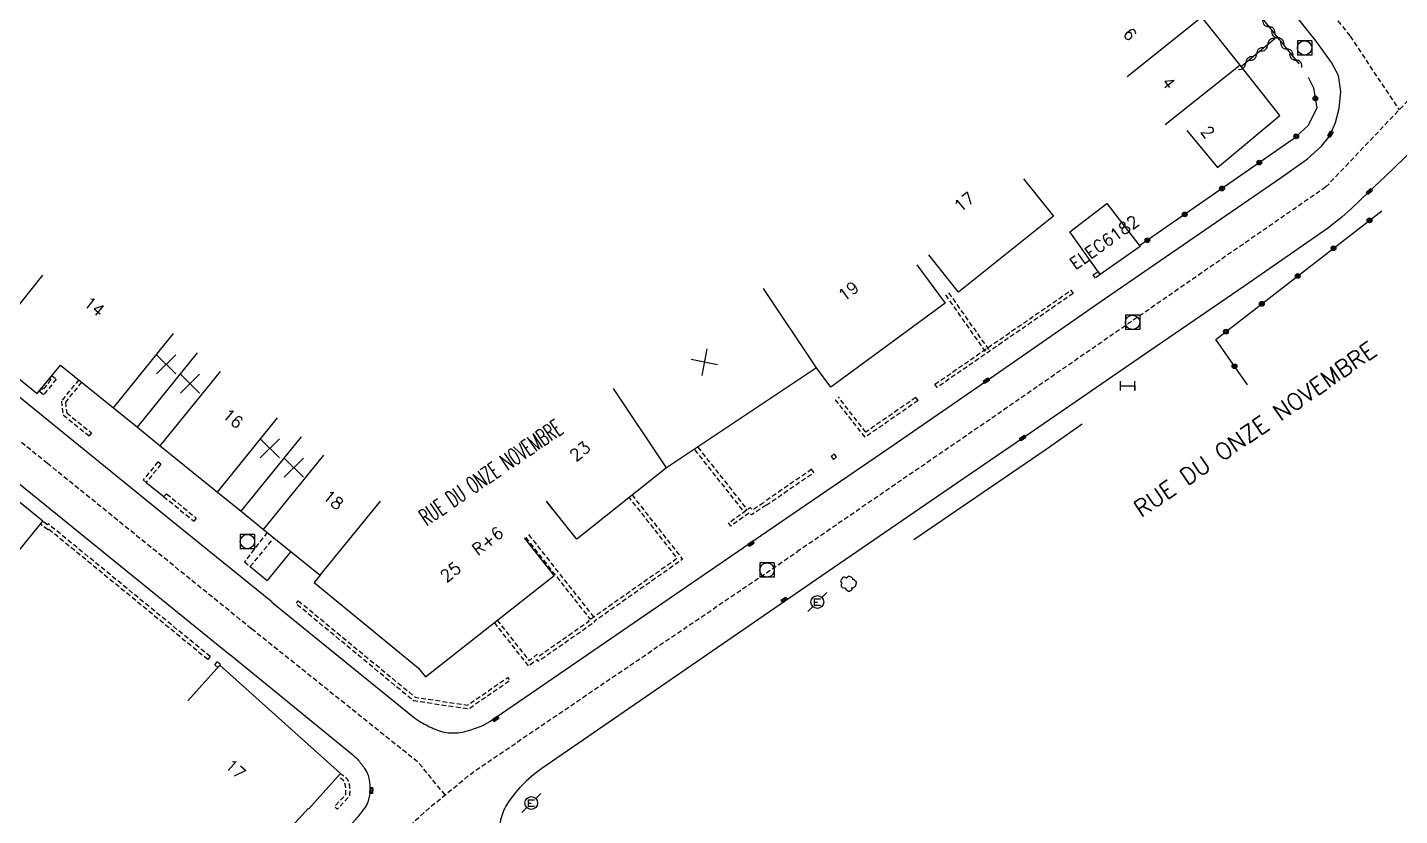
# Model space of a CAD drawing. Header units: millimetres. Extents: x 133000 to 134000, y 143000 to 144000.
# Drawn here: x 133441.8 to 133585.3, y 143756.9 to 143839.4 of the extents above; entities that cross this region are included whole.
import ezdxf
from ezdxf.enums import TextEntityAlignment as Align

# ---------------------------------------------------------------- set-up
doc = ezdxf.new("R2010")
doc.units = ezdxf.units.MM
doc.linetypes.add('DASHED', pattern=[0.75, 0.5, -0.25])
doc.layers.get('0').update_dxf_attribs({"linetype": 'CONTINUOUS'})
for name, color, linetype in [('W0001', 6, 'DASHED'), ('W0008', 7, 'CONTINUOUS'), ('W0100', 7, 'CONTINUOUS'), ('W0105', 7, 'CONTINUOUS'), ('W0112', 1, 'DASHED'), ('W0300', 7, 'CONTINUOUS'), ('W0302', 3, 'CONTINUOUS'), ('W0310', 3, 'CONTINUOUS'), ('W0322', 7, 'CONTINUOUS'), ('W0400', 7, 'CONTINUOUS'), ('W0420', 7, 'CONTINUOUS'), ('W0471', 7, 'CONTINUOUS'), ('W0984', 7, 'CONTINUOUS'), ('W0989', 7, 'CONTINUOUS'), ('W0991', 7, 'CONTINUOUS'), ('W1102', 7, 'CONTINUOUS'), ('W1474', 7, 'CONTINUOUS')]:
    doc.layers.add(name, color=color, linetype=linetype)
doc.styles.get("Standard").update_dxf_attribs({"font": 'romans.shx', "width": 0.85})

# ---------------------------------------------------------------- blocks, each defined once
blk = doc.blocks.new('t991o')
at = {"color": 0, "linetype": 'Continuous'}
for p, q in [((-1, 1), (1, -1)), ((-1, -1), (1, 1))]:
    blk.add_line(p, q, dxfattribs=at)
blk = doc.blocks.new('T400')
for p, q in [((-0.15, 0.3), (0.15, 0.3)), ((-0.15, -0.25), (-0.15, 0.3)), ((-0.15, 0.15), (0.15, 0.15)), ((-0.15, 0), (0.15, 0)), ((0.15, 0.3), (0.15, -0.25)), ((-0.15, -0.15), (0.15, -0.15)), ((-0.15, -0.25), (-0.15, -0.3)), ((-0.15, -0.3), (0.15, -0.3)), ((0.15, -0.3), (0.15, -0.25))]:
    blk.add_line(p, q)
blk = doc.blocks.new('T300')
for p, q in [((-0.8, 0.51), (-0.86, 0.34)), ((-0.86, 0.34), (-0.86, 0.17)), ((-0.86, 0.17), (-0.74, 0.06)), ((-0.69, 0.63), (-0.8, 0.51)), ((-0.8, -0.06), (-0.74, 0.06)), ((-0.74, 0.06), (-0.69, 0.11)), ((-0.57, 0.69), (-0.69, 0.63)), ((-0.46, 0.69), (-0.57, 0.69)), ((-0.29, 0.63), (-0.46, 0.69)), ((-0.29, 0.63), (-0.17, 0.74)), ((-0.23, 0.57), (-0.29, 0.63)), ((-0.17, 0.74), (-0.06, 0.8)), ((-0.06, 0.8), (0.06, 0.8)), ((0.06, 0.8), (0.23, 0.74)), ((0.23, 0.74), (0.34, 0.63)), ((0.34, 0.63), (0.4, 0.51)), ((0.46, 0.46), (0.34, 0.46)), ((0.4, 0.51), (0.4, 0.46)), ((0.57, 0.4), (0.46, 0.46)), ((0.57, 0.4), (0.69, 0.29)), ((0.69, 0.29), (0.74, 0.17)), ((0.74, 0.06), (0.69, -0.17)), ((0.74, 0.17), (0.74, 0.06)), ((-0.8, -0.17), (-0.8, -0.06)), ((-0.8, -0.23), (-0.8, -0.17)), ((-0.74, -0.34), (-0.8, -0.23)), ((-0.69, -0.4), (-0.74, -0.34)), ((-0.51, -0.46), (-0.69, -0.4)), ((-0.4, -0.46), (-0.51, -0.46)), ((-0.4, -0.46), (-0.34, -0.46)), ((-0.34, -0.46), (-0.34, -0.4)), ((-0.34, -0.51), (-0.34, -0.46)), ((-0.29, -0.63), (-0.34, -0.51)), ((-0.17, -0.74), (-0.29, -0.63)), ((-0.06, -0.8), (-0.17, -0.74)), ((0.06, -0.8), (-0.06, -0.8)), ((0.17, -0.74), (0.06, -0.8)), ((0.23, -0.69), (0.17, -0.74)), ((0.29, -0.46), (0.23, -0.46)), ((0.29, -0.63), (0.23, -0.69)), ((0.46, -0.4), (0.29, -0.46)), ((0.34, -0.51), (0.29, -0.63)), ((0.34, -0.51), (0.34, -0.46)), ((0.57, -0.34), (0.46, -0.4)), ((0.63, -0.29), (0.57, -0.34)), ((0.69, -0.17), (0.63, -0.29))]:
    blk.add_line(p, q)
blk = doc.blocks.new('T1474')
at = {"color": 0, "linetype": 'Continuous', "flags": 128}
for points in [[(-0.75, -0.5), (-0.75, 0.5)], [(-0.75, 0), (0.75, 0)], [(0.75, 0), (0.75, -0.5), (0.75, 0.5)]]:
    blk.add_lwpolyline(points, dxfattribs=at)
blk = doc.blocks.new('T420')
for p, q in [((0.75, 0.75), (-0.75, 0.75)), ((-0.75, 0.75), (-0.75, -0.75)), ((0.75, 0.75), (0.75, -0.75)), ((0.75, -0.75), (-0.75, -0.75))]:
    blk.add_line(p, q)
blk.add_ellipse((0, 0), major_axis=(-0.53, 0.53), ratio=1, start_param=3.926991, end_param=10.210176)
blk = doc.blocks.new('t322o')
at = {"color": 0, "linetype": 'Continuous'}
for radius in [0.25, 0.15]:
    blk.add_circle((0, 0), radius, dxfattribs=at)
blk = doc.blocks.new('T471')
for p, q in [((-0.333334, 0.333334), (-0.333334, -0.333334)), ((-0.333334, 0.333334), (0.333334, 0.333334)), ((-0.333334, 0), (0, 0)), ((0.500001, 0.500001), (1.000002, 1.000002)), ((-0.500001, -0.500001), (-1.000002, -1.000002)), ((-0.333334, -0.333334), (0.333334, -0.333334))]:
    blk.add_line(p, q)
blk.add_ellipse((0, 0), major_axis=(0.471405, 0.471405), ratio=1, start_param=5.4977871438, end_param=11.780972451)
blk = doc.blocks.new('t310o')
at = {"color": 0, "linetype": 'Continuous'}
for centre, start, end in [((-0.5, 0.38), 216.8699, 323.1304), ((0.5, -0.37), 36.8699, 143.1303)]:
    blk.add_arc(centre, 0.625, start, end, dxfattribs=at)

msp = doc.modelspace()

# ---------------------------------------------------------------- linework, layer by layer
at = {"layer": 'W0001'}
for points in [[(133515.33, 143921.66), (133519.96, 143914.61), (133531.08, 143899.6), (133534.38, 143895.62), (133560.57, 143862.85), (133580.17, 143838.44), (133585.28, 143830.72)], [(133632.66, 143910.92), (133629.35, 143907.78), (133620.21, 143902.03), (133611.93, 143880.9), (133605.29, 143862.45), (133601.24, 143851.71), (133598.08, 143845.71), (133592.93, 143838.78), (133577.63, 143822.66), (133542.5, 143798.34), (133522.38, 143784.52)], [(133465.24, 143776.44), (133443.91, 143793.74), (133419.64, 143813.35), (133384.82, 143841.56), (133370.63, 143853.02), (133359.48, 143862.24), (133331.99, 143884.82), (133319.27, 143894.56)]]:
    msp.add_lwpolyline(points, dxfattribs=at)
at = {"layer": 'W0001', "flags": 128}
for points in [[(133266.86, 143579.25), (133335.06, 143596.67), (133339.27, 143598.85), (133341.77, 143601.19), (133345.81, 143605.89), (133476.53, 143751.12), (133484.02, 143757.83), (133488.39, 143761.41), (133522.38, 143784.52)], [(133485.5, 143759.04), (133482.76, 143762.39), (133465.24, 143776.44)]]:
    msp.add_lwpolyline(points, dxfattribs=at)
at = {"layer": 'W0008'}
for points in [[(133392.1, 143885.8), (133384.47, 143876.58), (133382.28, 143873.87), (133373.11, 143862.79), (133372.25, 143861.67), (133371.74, 143860.34), (133371.63, 143858.85), (133372.04, 143857.09), (133373.16, 143855.51), (133380.8, 143849.29), (133384.3, 143846.51), (133398.21, 143835.24), (133419.52, 143817.95), (133423.83, 143814.49), (133429.12, 143810.23), (133434.56, 143805.82), (133437.43, 143803.56), (133445.53, 143796.99), (133456.49, 143788.08), (133467.41, 143779.24)], [(133520.39, 143787.44), (133531.93, 143795.33), (133542.12, 143802.38), (133554.67, 143811.08), (133572.94, 143823.65), (133575.71, 143825.6), (133577.18, 143826.92), (133577.9, 143827.83), (133578.1, 143828.2), (133578.62, 143829.39), (133579.02, 143830.87), (133579.21, 143832.66), (133578.95, 143834.34), (133578.2, 143835.7), (133576.63, 143837.92), (133563.11, 143854.87)], [(133463.07, 143773.65), (133439.39, 143792.85), (133382.64, 143838.79), (133379.66, 143841.21), (133377.09, 143843.29), (133369.46, 143849.44), (133368.32, 143850.16), (133366.88, 143850.41), (133365.43, 143850.19), (133364.61, 143849.77), (133364.06, 143849.09), (133360.97, 143843.95), (133359.68, 143841.8), (133343.58, 143813.07), (133340.67, 143807.57)], [(133587.74, 143827.53), (133583.82, 143823.77), (133582.17, 143822.18), (133580.3, 143820.42), (133579.3, 143819.49), (133577.81, 143818.3), (133569.14, 143812.31), (133559.22, 143805.52), (133545.92, 143796.39), (133536.36, 143789.81), (133524.36, 143781.6)]]:
    msp.add_lwpolyline(points, dxfattribs=at)
at = {"layer": 'W0008', "flags": 128}
for points in [[(133467.4, 143779.21), (133482.12, 143767.24, 0.041671), (133482.98, 143766.66, 0.026273), (133484.45, 143765.92, 0.087003), (133486.02, 143765.54, 0.083237), (133487.69, 143765.71, 0.031722), (133489.27, 143766.25, 0.051814), (133490.17, 143766.74), (133520.39, 143787.44)], [(133524.36, 143781.6), (133515.06, 143775.21), (133495.62, 143761.8, 0.048796), (133493.5, 143760.01, 0.054473), (133491.97, 143758.05, 0.083082), (133491.31, 143756.44, 0.058753), (133491.06, 143754, 0.035398), (133491.28, 143751.3, 0.067081), (133491.69, 143749.93, 0.014488), (133492.49, 143748.28, 0.030592), (133492.94, 143747.53), (133505.01, 143729.95)], [(133463.08, 143773.66), (133475.84, 143763.25, -0.045227), (133476.44, 143762.65, -0.032076), (133477.16, 143761.7, -0.081425), (133477.51, 143760.91, -0.062066), (133477.65, 143759.79, -0.058777), (133477.51, 143758.57, -0.096077), (133477.21, 143757.88, -0.011932), (133476.6, 143757.05, -0.01651), (133476.12, 143756.49), (133471.08, 143750.82), (133456.98, 143735.22), (133446.19, 143723.23), (133412.78, 143686.1), (133378.68, 143648.25), (133348.94, 143615.3)]]:
    msp.add_lwpolyline(points, format="xyb", dxfattribs=at)
at = {"layer": 'W0100'}
for points in [[(133563.09, 143828.56), (133566.28, 143824.71), (133572.83, 143830.14), (133568.66, 143835.39), (133564.65, 143840.43), (133560.44, 143845.65), (133556.55, 143842.51)], [(133546, 143823.51), (133549.13, 143819.61), (133539.22, 143811.66), (133536.09, 143815.57)], [(133550.86, 143817.97), (133554.73, 143820.94), (133558.19, 143816.44), (133554.02, 143813.5), (133550.86, 143817.97)], [(133534.84, 143814.53), (133537.8, 143810.5), (133525.85, 143801.73), (133524.35, 143803.72)], [(133437.2, 143805.61), (133442.85, 143801.05), (133445.29, 143804.01), (133450.83, 143799.55), (133453.32, 143797.53), (133455.71, 143795.59), (133461.7, 143790.74), (133464.19, 143788.73), (133466.52, 143786.83), (133472.43, 143782.03), (133471.8, 143781.26), (133475.67, 143778.09), (133475.67, 143778.09), (133475.67, 143778.09), (133475.67, 143778.09), (133475.67, 143778.09), (133475.67, 143778.09), (133475.67, 143778.09), (133475.67, 143778.09), (133475.67, 143778.09), (133475.67, 143778.09), (133475.67, 143778.09), (133475.67, 143778.09), (133475.67, 143778.09), (133475.67, 143778.09), (133475.67, 143778.09), (133475.67, 143778.09), (133475.67, 143778.09), (133475.67, 143778.09), (133475.67, 143778.09), (133475.67, 143778.09), (133475.67, 143778.09), (133475.67, 143778.09), (133475.67, 143778.09), (133475.67, 143778.09), (133475.67, 143778.09), (133475.67, 143778.09), (133475.67, 143778.09), (133475.67, 143778.09), (133475.67, 143778.09), (133475.67, 143778.09), (133475.67, 143778.09), (133475.67, 143778.09), (133475.67, 143778.09), (133475.67, 143778.09), (133475.67, 143778.09), (133475.67, 143778.09), (133475.67, 143778.09), (133475.67, 143778.09), (133475.67, 143778.09), (133475.67, 143778.09), (133475.67, 143778.09), (133475.67, 143778.09), (133475.67, 143778.09), (133475.67, 143778.09), (133475.67, 143778.09), (133475.67, 143778.09), (133475.67, 143778.09), (133475.67, 143778.09), (133475.67, 143778.09), (133475.67, 143778.09), (133475.67, 143778.09), (133475.67, 143778.09), (133475.67, 143778.09), (133475.67, 143778.09), (133475.67, 143778.09), (133475.67, 143778.09), (133475.67, 143778.09), (133475.67, 143778.09), (133475.67, 143778.09), (133475.67, 143778.09), (133475.67, 143778.09), (133475.67, 143778.09), (133475.67, 143778.09), (133475.67, 143778.09), (133475.67, 143778.09), (133475.67, 143778.09), (133475.67, 143778.09), (133475.67, 143778.09), (133475.67, 143778.09), (133475.67, 143778.09), (133475.67, 143778.09), (133475.67, 143778.09), (133475.67, 143778.09), (133475.67, 143778.09), (133475.67, 143778.09), (133475.67, 143778.09), (133475.67, 143778.09), (133475.67, 143778.09), (133475.67, 143778.09), (133475.67, 143778.09), (133475.67, 143778.09), (133475.67, 143778.09), (133475.67, 143778.09), (133475.67, 143778.09), (133475.67, 143778.09), (133475.67, 143778.09), (133475.67, 143778.09), (133475.67, 143778.09), (133475.67, 143778.09), (133475.67, 143778.09), (133475.67, 143778.09), (133475.67, 143778.09), (133475.67, 143778.09), (133475.67, 143778.09), (133475.67, 143778.09), (133475.67, 143778.09)], [(133524.35, 143803.72), (133508.66, 143793.26), (133499.27, 143785.81), (133496.16, 143789.72)], [(133440.29, 143783.81), (133443.44, 143787.7), (133432.93, 143796.21)], [(133458.61, 143768.89), (133461.94, 143772.61), (133474.57, 143761.29), (133471.23, 143757.57), (133471.23, 143757.57), (133471.23, 143757.57), (133471.23, 143757.57), (133471.23, 143757.57), (133471.23, 143757.57), (133471.23, 143757.57), (133471.23, 143757.57), (133471.23, 143757.57), (133471.23, 143757.57), (133471.23, 143757.57), (133471.23, 143757.57), (133471.23, 143757.57), (133471.23, 143757.57), (133471.23, 143757.57), (133471.23, 143757.57), (133471.23, 143757.57), (133471.23, 143757.57), (133471.23, 143757.57), (133471.23, 143757.57), (133471.23, 143757.57), (133471.23, 143757.57), (133471.23, 143757.57), (133471.23, 143757.57), (133471.23, 143757.57), (133471.23, 143757.57), (133471.23, 143757.57), (133471.23, 143757.57), (133471.23, 143757.57), (133471.23, 143757.57), (133471.23, 143757.57), (133471.23, 143757.57), (133471.23, 143757.57), (133471.23, 143757.57), (133471.23, 143757.57), (133471.23, 143757.57), (133471.23, 143757.57), (133471.23, 143757.57), (133471.23, 143757.57), (133471.23, 143757.57), (133471.23, 143757.57), (133471.23, 143757.57), (133471.23, 143757.57), (133471.23, 143757.57), (133471.23, 143757.57), (133471.23, 143757.57), (133471.23, 143757.57), (133471.23, 143757.57), (133471.23, 143757.57), (133471.23, 143757.57), (133471.23, 143757.57), (133471.23, 143757.57), (133471.23, 143757.57), (133471.23, 143757.57), (133471.23, 143757.57), (133471.23, 143757.57), (133471.23, 143757.57), (133471.23, 143757.57), (133471.23, 143757.57), (133471.23, 143757.57), (133471.23, 143757.57), (133471.23, 143757.57), (133471.23, 143757.57), (133471.23, 143757.57), (133471.23, 143757.57), (133471.23, 143757.57), (133471.23, 143757.57), (133471.23, 143757.57), (133471.23, 143757.57), (133471.23, 143757.57), (133471.23, 143757.57), (133471.23, 143757.57), (133471.23, 143757.57), (133471.23, 143757.57), (133471.23, 143757.57), (133471.23, 143757.57), (133471.23, 143757.57), (133471.23, 143757.57), (133471.23, 143757.57), (133471.23, 143757.57), (133471.23, 143757.57), (133471.23, 143757.57), (133471.23, 143757.57), (133471.23, 143757.57), (133471.23, 143757.57), (133471.23, 143757.57), (133471.23, 143757.57), (133471.23, 143757.57), (133471.23, 143757.57), (133471.23, 143757.57), (133471.23, 143757.57), (133471.23, 143757.57), (133471.23, 143757.57), (133471.23, 143757.57), (133471.23, 143757.57), (133471.23, 143757.57), (133471.23, 143757.57), (133471.23, 143757.57), (133471.23, 143757.57), (133471.23, 143757.57), (133471.23, 143757.57), (133471.23, 143757.57), (133471.23, 143757.57), (133471.23, 143757.57), (133471.23, 143757.57), (133471.23, 143757.57), (133471.23, 143757.57), (133471.23, 143757.57), (133471.23, 143757.57), (133471.23, 143757.57), (133471.23, 143757.57), (133471.23, 143757.57), (133471.23, 143757.57), (133471.23, 143757.57), (133471.23, 143757.57), (133471.23, 143757.57), (133471.23, 143757.57)]]:
    msp.add_lwpolyline(points, dxfattribs=at)
at = {"layer": 'W0100', "flags": 128}
for points in [[(133499.21, 143785.87), (133496.11, 143789.8)], [(133475.67, 143778.11), (133482.69, 143772.34), (133483.44, 143771.41), (133496.91, 143782.02), (133493.81, 143785.95)], [(133460.75, 143753.56), (133464.47, 143750.21), (133471.17, 143757.63)]]:
    msp.add_lwpolyline(points, dxfattribs=at)
at = {"layer": 'W0105'}
for p, q in [((133454.24, 143791.75), (133456.07, 143790.29)), ((133469.37, 143784.52), (133466.9, 143781.49)), ((133465.13, 143782.94), (133466.9, 143781.49))]:
    msp.add_line(p, q, dxfattribs=at)
at = {"layer": 'W0112'}
for p, q in [((133553.54, 143813.13), (133553.3, 143813.45)), ((133554.01, 143813.5), (133553.54, 143813.13)), ((133551.2, 143811.52), (133536.97, 143801.69)), ((133537.84, 143811.36), (133542.14, 143805.24)), ((133538.17, 143811.59), (133542.47, 143805.47)), ((133536.97, 143801.69), (133536.74, 143802.02)), ((133534.98, 143800.31), (133534.75, 143800.64)), ((133526.12, 143794.14), (133526.46, 143794.41)), ((133526.46, 143794.41), (133526.21, 143794.73)), ((133519.09, 143789.36), (133524.07, 143792.79))]:
    msp.add_line(p, q, dxfattribs=at)
for points in [[(133553.3, 143813.45), (133553.76, 143813.81), (133554.01, 143813.5)], [(133536.74, 143802.02), (133550.97, 143811.85), (133551.2, 143811.52)], [(133444.38, 143802.94), (133444.12, 143802.63), (133444.28, 143802.5), (133443.45, 143801.46), (133443.31, 143801.58), (133443.06, 143801.27), (133443.06, 143801.27), (133443.06, 143801.27), (133443.06, 143801.27), (133443.06, 143801.27), (133443.06, 143801.27), (133443.06, 143801.27), (133443.06, 143801.27), (133443.06, 143801.27), (133443.06, 143801.27), (133443.06, 143801.27), (133443.06, 143801.27), (133443.06, 143801.27), (133443.06, 143801.27), (133443.06, 143801.27), (133443.06, 143801.27), (133443.06, 143801.27), (133443.06, 143801.27), (133443.06, 143801.27), (133443.06, 143801.27), (133443.06, 143801.27), (133443.06, 143801.27), (133443.06, 143801.27), (133443.06, 143801.27), (133443.06, 143801.27), (133443.06, 143801.27), (133443.06, 143801.27), (133443.06, 143801.27), (133443.06, 143801.27), (133443.06, 143801.27), (133443.06, 143801.27), (133443.06, 143801.27), (133443.06, 143801.27), (133443.06, 143801.27), (133443.06, 143801.27), (133443.06, 143801.27), (133443.06, 143801.27), (133443.06, 143801.27), (133443.06, 143801.27), (133443.06, 143801.27), (133443.06, 143801.27), (133443.06, 143801.27), (133443.06, 143801.27), (133443.06, 143801.27), (133443.06, 143801.27), (133443.06, 143801.27), (133443.06, 143801.27), (133443.06, 143801.27), (133443.06, 143801.27), (133443.06, 143801.27), (133443.06, 143801.27), (133443.06, 143801.27), (133443.06, 143801.27), (133443.06, 143801.27), (133443.06, 143801.27), (133443.06, 143801.27), (133443.06, 143801.27), (133443.06, 143801.27), (133443.06, 143801.27), (133443.06, 143801.27), (133443.06, 143801.27), (133443.06, 143801.27), (133443.06, 143801.27), (133443.06, 143801.27), (133443.06, 143801.27), (133443.06, 143801.27), (133443.06, 143801.27), (133443.06, 143801.27), (133443.06, 143801.27), (133443.06, 143801.27), (133443.06, 143801.27), (133443.06, 143801.27), (133443.06, 143801.27), (133443.06, 143801.27), (133443.06, 143801.27), (133443.06, 143801.27), (133443.06, 143801.27), (133443.06, 143801.27), (133443.06, 143801.27), (133443.06, 143801.27), (133443.06, 143801.27), (133443.06, 143801.27), (133443.06, 143801.27), (133443.06, 143801.27), (133443.06, 143801.27), (133443.06, 143801.27), (133443.06, 143801.27), (133443.06, 143801.27), (133443.06, 143801.27), (133443.06, 143801.27), (133443.06, 143801.27), (133443.06, 143801.27), (133443.06, 143801.27), (133443.06, 143801.27), (133443.06, 143801.27), (133443.06, 143801.27), (133443.06, 143801.27), (133443.06, 143801.27), (133443.06, 143801.27), (133443.06, 143801.27), (133443.06, 143801.27), (133443.06, 143801.27), (133443.06, 143801.27), (133443.06, 143801.27), (133443.06, 143801.27), (133443.06, 143801.27), (133443.06, 143801.27), (133443.06, 143801.27), (133443.06, 143801.27), (133443.06, 143801.27), (133443.06, 143801.27), (133443.06, 143801.27), (133443.06, 143801.27), (133443.06, 143801.27), (133443.06, 143801.27)], [(133444.38, 143802.94), (133444.83, 143802.56), (133443.51, 143800.9), (133443.06, 143801.27), (133443.06, 143801.27), (133443.06, 143801.27), (133443.06, 143801.27), (133443.06, 143801.27), (133443.06, 143801.27), (133443.06, 143801.27), (133443.06, 143801.27), (133443.06, 143801.27), (133443.06, 143801.27), (133443.06, 143801.27), (133443.06, 143801.27), (133443.06, 143801.27), (133443.06, 143801.27), (133443.06, 143801.27), (133443.06, 143801.27), (133443.06, 143801.27), (133443.06, 143801.27), (133443.06, 143801.27), (133443.06, 143801.27), (133443.06, 143801.27), (133443.06, 143801.27), (133443.06, 143801.27), (133443.06, 143801.27), (133443.06, 143801.27), (133443.06, 143801.27), (133443.06, 143801.27), (133443.06, 143801.27), (133443.06, 143801.27), (133443.06, 143801.27), (133443.06, 143801.27), (133443.06, 143801.27), (133443.06, 143801.27), (133443.06, 143801.27), (133443.06, 143801.27), (133443.06, 143801.27), (133443.06, 143801.27), (133443.06, 143801.27), (133443.06, 143801.27), (133443.06, 143801.27), (133443.06, 143801.27), (133443.06, 143801.27), (133443.06, 143801.27), (133443.06, 143801.27), (133443.06, 143801.27), (133443.06, 143801.27), (133443.06, 143801.27), (133443.06, 143801.27), (133443.06, 143801.27), (133443.06, 143801.27), (133443.06, 143801.27), (133443.06, 143801.27), (133443.06, 143801.27), (133443.06, 143801.27), (133443.06, 143801.27), (133443.06, 143801.27), (133443.06, 143801.27), (133443.06, 143801.27), (133443.06, 143801.27), (133443.06, 143801.27), (133443.06, 143801.27), (133443.06, 143801.27), (133443.06, 143801.27), (133443.06, 143801.27), (133443.06, 143801.27), (133443.06, 143801.27), (133443.06, 143801.27), (133443.06, 143801.27), (133443.06, 143801.27), (133443.06, 143801.27), (133443.06, 143801.27), (133443.06, 143801.27), (133443.06, 143801.27), (133443.06, 143801.27), (133443.06, 143801.27), (133443.06, 143801.27), (133443.06, 143801.27), (133443.06, 143801.27), (133443.06, 143801.27), (133443.06, 143801.27), (133443.06, 143801.27), (133443.06, 143801.27), (133443.06, 143801.27), (133443.06, 143801.27), (133443.06, 143801.27), (133443.06, 143801.27), (133443.06, 143801.27), (133443.06, 143801.27), (133443.06, 143801.27), (133443.06, 143801.27), (133443.06, 143801.27), (133443.06, 143801.27), (133443.06, 143801.27), (133443.06, 143801.27), (133443.06, 143801.27), (133443.06, 143801.27), (133443.06, 143801.27), (133443.06, 143801.27), (133443.06, 143801.27), (133443.06, 143801.27), (133443.06, 143801.27), (133443.06, 143801.27), (133443.06, 143801.27), (133443.06, 143801.27), (133443.06, 143801.27), (133443.06, 143801.27), (133443.06, 143801.27), (133443.06, 143801.27), (133443.06, 143801.27), (133443.06, 143801.27), (133443.06, 143801.27), (133443.06, 143801.27), (133443.06, 143801.27), (133443.06, 143801.27), (133443.06, 143801.27), (133443.06, 143801.27), (133443.06, 143801.27)], [(133447.18, 143802.49), (133445.37, 143800.26), (133445.55, 143798.81), (133448.27, 143796.62), (133448.27, 143796.62), (133448.27, 143796.62), (133448.27, 143796.62), (133448.27, 143796.62), (133448.27, 143796.62), (133448.27, 143796.62), (133448.27, 143796.62), (133448.27, 143796.62), (133448.27, 143796.62), (133448.27, 143796.62), (133448.27, 143796.62), (133448.27, 143796.62), (133448.27, 143796.62), (133448.27, 143796.62), (133448.27, 143796.62), (133448.27, 143796.62), (133448.27, 143796.62), (133448.27, 143796.62), (133448.27, 143796.62), (133448.27, 143796.62), (133448.27, 143796.62), (133448.27, 143796.62), (133448.27, 143796.62), (133448.27, 143796.62), (133448.27, 143796.62), (133448.27, 143796.62), (133448.27, 143796.62), (133448.27, 143796.62), (133448.27, 143796.62), (133448.27, 143796.62), (133448.27, 143796.62), (133448.27, 143796.62), (133448.27, 143796.62), (133448.27, 143796.62), (133448.27, 143796.62), (133448.27, 143796.62), (133448.27, 143796.62), (133448.27, 143796.62), (133448.27, 143796.62), (133448.27, 143796.62), (133448.27, 143796.62), (133448.27, 143796.62), (133448.27, 143796.62), (133448.27, 143796.62), (133448.27, 143796.62), (133448.27, 143796.62), (133448.27, 143796.62), (133448.27, 143796.62), (133448.27, 143796.62), (133448.27, 143796.62), (133448.27, 143796.62), (133448.27, 143796.62), (133448.27, 143796.62), (133448.27, 143796.62), (133448.27, 143796.62), (133448.27, 143796.62), (133448.27, 143796.62), (133448.27, 143796.62), (133448.27, 143796.62), (133448.27, 143796.62), (133448.27, 143796.62), (133448.27, 143796.62), (133448.27, 143796.62), (133448.27, 143796.62), (133448.27, 143796.62), (133448.27, 143796.62), (133448.27, 143796.62), (133448.27, 143796.62), (133448.27, 143796.62), (133448.27, 143796.62), (133448.27, 143796.62), (133448.27, 143796.62), (133448.27, 143796.62), (133448.27, 143796.62), (133448.27, 143796.62), (133448.27, 143796.62), (133448.27, 143796.62), (133448.27, 143796.62), (133448.27, 143796.62), (133448.27, 143796.62), (133448.27, 143796.62), (133448.27, 143796.62), (133448.27, 143796.62), (133448.27, 143796.62), (133448.27, 143796.62), (133448.27, 143796.62), (133448.27, 143796.62), (133448.27, 143796.62), (133448.27, 143796.62), (133448.27, 143796.62), (133448.27, 143796.62), (133448.27, 143796.62), (133448.27, 143796.62), (133448.27, 143796.62), (133448.27, 143796.62), (133448.27, 143796.62), (133448.27, 143796.62), (133448.27, 143796.62), (133448.27, 143796.62), (133448.27, 143796.62), (133448.27, 143796.62), (133448.27, 143796.62), (133448.27, 143796.62), (133448.27, 143796.62), (133448.27, 143796.62), (133448.27, 143796.62), (133448.27, 143796.62), (133448.27, 143796.62), (133448.27, 143796.62), (133448.27, 143796.62), (133448.27, 143796.62), (133448.27, 143796.62), (133448.27, 143796.62), (133448.27, 143796.62), (133448.27, 143796.62), (133448.27, 143796.62)], [(133447.18, 143802.49), (133447.49, 143802.24), (133445.79, 143800.14), (133445.93, 143799.02), (133448.52, 143796.94), (133448.27, 143796.62), (133448.27, 143796.62), (133448.27, 143796.62), (133448.27, 143796.62), (133448.27, 143796.62), (133448.27, 143796.62), (133448.27, 143796.62), (133448.27, 143796.62), (133448.27, 143796.62), (133448.27, 143796.62), (133448.27, 143796.62), (133448.27, 143796.62), (133448.27, 143796.62), (133448.27, 143796.62), (133448.27, 143796.62), (133448.27, 143796.62), (133448.27, 143796.62), (133448.27, 143796.62), (133448.27, 143796.62), (133448.27, 143796.62), (133448.27, 143796.62), (133448.27, 143796.62), (133448.27, 143796.62), (133448.27, 143796.62), (133448.27, 143796.62), (133448.27, 143796.62), (133448.27, 143796.62), (133448.27, 143796.62), (133448.27, 143796.62), (133448.27, 143796.62), (133448.27, 143796.62), (133448.27, 143796.62), (133448.27, 143796.62), (133448.27, 143796.62), (133448.27, 143796.62), (133448.27, 143796.62), (133448.27, 143796.62), (133448.27, 143796.62), (133448.27, 143796.62), (133448.27, 143796.62), (133448.27, 143796.62), (133448.27, 143796.62), (133448.27, 143796.62), (133448.27, 143796.62), (133448.27, 143796.62), (133448.27, 143796.62), (133448.27, 143796.62), (133448.27, 143796.62), (133448.27, 143796.62), (133448.27, 143796.62), (133448.27, 143796.62), (133448.27, 143796.62), (133448.27, 143796.62), (133448.27, 143796.62), (133448.27, 143796.62), (133448.27, 143796.62), (133448.27, 143796.62), (133448.27, 143796.62), (133448.27, 143796.62), (133448.27, 143796.62), (133448.27, 143796.62), (133448.27, 143796.62), (133448.27, 143796.62), (133448.27, 143796.62), (133448.27, 143796.62), (133448.27, 143796.62), (133448.27, 143796.62), (133448.27, 143796.62), (133448.27, 143796.62), (133448.27, 143796.62), (133448.27, 143796.62), (133448.27, 143796.62), (133448.27, 143796.62), (133448.27, 143796.62), (133448.27, 143796.62), (133448.27, 143796.62), (133448.27, 143796.62), (133448.27, 143796.62), (133448.27, 143796.62), (133448.27, 143796.62), (133448.27, 143796.62), (133448.27, 143796.62), (133448.27, 143796.62), (133448.27, 143796.62), (133448.27, 143796.62), (133448.27, 143796.62), (133448.27, 143796.62), (133448.27, 143796.62), (133448.27, 143796.62), (133448.27, 143796.62), (133448.27, 143796.62), (133448.27, 143796.62), (133448.27, 143796.62), (133448.27, 143796.62), (133448.27, 143796.62), (133448.27, 143796.62), (133448.27, 143796.62), (133448.27, 143796.62), (133448.27, 143796.62), (133448.27, 143796.62), (133448.27, 143796.62), (133448.27, 143796.62), (133448.27, 143796.62), (133448.27, 143796.62), (133448.27, 143796.62), (133448.27, 143796.62), (133448.27, 143796.62), (133448.27, 143796.62), (133448.27, 143796.62), (133448.27, 143796.62), (133448.27, 143796.62), (133448.27, 143796.62), (133448.27, 143796.62), (133448.27, 143796.62), (133448.27, 143796.62)], [(133534.98, 143800.31), (133529.43, 143796.47), (133526.3, 143800.46)], [(133534.75, 143800.64), (133529.51, 143797.01), (133526.62, 143800.71)], [(133526.21, 143794.73), (133525.87, 143794.45), (133526.12, 143794.14)], [(133455.78, 143793.64), (133455.47, 143793.89), (133453.92, 143792.01), (133454.23, 143791.75), (133454.23, 143791.75), (133454.23, 143791.75), (133454.23, 143791.75), (133454.23, 143791.75), (133454.23, 143791.75), (133454.23, 143791.75), (133454.23, 143791.75), (133454.23, 143791.75), (133454.23, 143791.75), (133454.23, 143791.75), (133454.23, 143791.75), (133454.23, 143791.75), (133454.23, 143791.75), (133454.23, 143791.75), (133454.23, 143791.75), (133454.23, 143791.75), (133454.23, 143791.75), (133454.23, 143791.75), (133454.23, 143791.75), (133454.23, 143791.75), (133454.23, 143791.75), (133454.23, 143791.75), (133454.23, 143791.75), (133454.23, 143791.75), (133454.23, 143791.75), (133454.23, 143791.75), (133454.23, 143791.75), (133454.23, 143791.75), (133454.23, 143791.75), (133454.23, 143791.75), (133454.23, 143791.75), (133454.23, 143791.75), (133454.23, 143791.75), (133454.23, 143791.75), (133454.23, 143791.75), (133454.23, 143791.75), (133454.23, 143791.75), (133454.23, 143791.75), (133454.23, 143791.75), (133454.23, 143791.75), (133454.23, 143791.75), (133454.23, 143791.75), (133454.23, 143791.75), (133454.23, 143791.75), (133454.23, 143791.75), (133454.23, 143791.75), (133454.23, 143791.75), (133454.23, 143791.75), (133454.23, 143791.75), (133454.23, 143791.75), (133454.23, 143791.75), (133454.23, 143791.75), (133454.23, 143791.75), (133454.23, 143791.75), (133454.23, 143791.75), (133454.23, 143791.75), (133454.23, 143791.75), (133454.23, 143791.75), (133454.23, 143791.75), (133454.23, 143791.75), (133454.23, 143791.75), (133454.23, 143791.75), (133454.23, 143791.75), (133454.23, 143791.75), (133454.23, 143791.75), (133454.23, 143791.75), (133454.23, 143791.75), (133454.23, 143791.75), (133454.23, 143791.75), (133454.23, 143791.75), (133454.23, 143791.75), (133454.23, 143791.75), (133454.23, 143791.75), (133454.23, 143791.75), (133454.23, 143791.75), (133454.23, 143791.75), (133454.23, 143791.75), (133454.23, 143791.75), (133454.23, 143791.75), (133454.23, 143791.75), (133454.23, 143791.75), (133454.23, 143791.75), (133454.23, 143791.75), (133454.23, 143791.75), (133454.23, 143791.75), (133454.23, 143791.75), (133454.23, 143791.75), (133454.23, 143791.75), (133454.23, 143791.75), (133454.23, 143791.75), (133454.23, 143791.75), (133454.23, 143791.75), (133454.23, 143791.75), (133454.23, 143791.75), (133454.23, 143791.75), (133454.23, 143791.75), (133454.23, 143791.75), (133454.23, 143791.75), (133454.23, 143791.75), (133454.23, 143791.75), (133454.23, 143791.75), (133454.23, 143791.75), (133454.23, 143791.75), (133454.23, 143791.75), (133454.23, 143791.75), (133454.23, 143791.75), (133454.23, 143791.75), (133454.23, 143791.75), (133454.23, 143791.75), (133454.23, 143791.75), (133454.23, 143791.75), (133454.23, 143791.75), (133454.23, 143791.75), (133454.23, 143791.75), (133454.23, 143791.75), (133454.23, 143791.75)], [(133455.78, 143793.64), (133454.23, 143791.75), (133454.23, 143791.75), (133454.23, 143791.75), (133454.23, 143791.75), (133454.23, 143791.75), (133454.23, 143791.75), (133454.23, 143791.75), (133454.23, 143791.75), (133454.23, 143791.75), (133454.23, 143791.75), (133454.23, 143791.75), (133454.23, 143791.75), (133454.23, 143791.75), (133454.23, 143791.75), (133454.23, 143791.75), (133454.23, 143791.75), (133454.23, 143791.75), (133454.23, 143791.75), (133454.23, 143791.75), (133454.23, 143791.75), (133454.23, 143791.75), (133454.23, 143791.75), (133454.23, 143791.75), (133454.23, 143791.75), (133454.23, 143791.75), (133454.23, 143791.75), (133454.23, 143791.75), (133454.23, 143791.75), (133454.23, 143791.75), (133454.23, 143791.75), (133454.23, 143791.75), (133454.23, 143791.75), (133454.23, 143791.75), (133454.23, 143791.75), (133454.23, 143791.75), (133454.23, 143791.75), (133454.23, 143791.75), (133454.23, 143791.75), (133454.23, 143791.75), (133454.23, 143791.75), (133454.23, 143791.75), (133454.23, 143791.75), (133454.23, 143791.75), (133454.23, 143791.75), (133454.23, 143791.75), (133454.23, 143791.75), (133454.23, 143791.75), (133454.23, 143791.75), (133454.23, 143791.75), (133454.23, 143791.75), (133454.23, 143791.75), (133454.23, 143791.75), (133454.23, 143791.75), (133454.23, 143791.75), (133454.23, 143791.75), (133454.23, 143791.75), (133454.23, 143791.75), (133454.23, 143791.75), (133454.23, 143791.75), (133454.23, 143791.75), (133454.23, 143791.75), (133454.23, 143791.75), (133454.23, 143791.75), (133454.23, 143791.75), (133454.23, 143791.75), (133454.23, 143791.75), (133454.23, 143791.75), (133454.23, 143791.75), (133454.23, 143791.75), (133454.23, 143791.75), (133454.23, 143791.75), (133454.23, 143791.75), (133454.23, 143791.75), (133454.23, 143791.75), (133454.23, 143791.75), (133454.23, 143791.75), (133454.23, 143791.75), (133454.23, 143791.75), (133454.23, 143791.75), (133454.23, 143791.75), (133454.23, 143791.75), (133454.23, 143791.75), (133454.23, 143791.75), (133454.23, 143791.75), (133454.23, 143791.75), (133454.23, 143791.75), (133454.23, 143791.75), (133454.23, 143791.75), (133454.23, 143791.75), (133454.23, 143791.75), (133454.23, 143791.75), (133454.23, 143791.75), (133454.23, 143791.75), (133454.23, 143791.75), (133454.23, 143791.75), (133454.23, 143791.75), (133454.23, 143791.75), (133454.23, 143791.75), (133454.23, 143791.75), (133454.23, 143791.75), (133454.23, 143791.75), (133454.23, 143791.75), (133454.23, 143791.75), (133454.23, 143791.75), (133454.23, 143791.75), (133454.23, 143791.75), (133454.23, 143791.75), (133454.23, 143791.75), (133454.23, 143791.75), (133454.23, 143791.75), (133454.23, 143791.75), (133454.23, 143791.75), (133454.23, 143791.75), (133454.23, 143791.75), (133454.23, 143791.75), (133454.23, 143791.75), (133454.23, 143791.75), (133454.23, 143791.75), (133454.23, 143791.75)], [(133524.07, 143792.79), (133523.84, 143793.12), (133518.87, 143789.69)], [(133456.06, 143790.28), (133459.23, 143787.7), (133459.23, 143787.7), (133459.23, 143787.7), (133459.23, 143787.7), (133459.23, 143787.7), (133459.23, 143787.7), (133459.23, 143787.7), (133459.23, 143787.7), (133459.23, 143787.7), (133459.23, 143787.7), (133459.23, 143787.7), (133459.23, 143787.7), (133459.23, 143787.7), (133459.23, 143787.7), (133459.23, 143787.7), (133459.23, 143787.7), (133459.23, 143787.7), (133459.23, 143787.7), (133459.23, 143787.7), (133459.23, 143787.7), (133459.23, 143787.7), (133459.23, 143787.7), (133459.23, 143787.7), (133459.23, 143787.7), (133459.23, 143787.7), (133459.23, 143787.7), (133459.23, 143787.7), (133459.23, 143787.7), (133459.23, 143787.7), (133459.23, 143787.7), (133459.23, 143787.7), (133459.23, 143787.7), (133459.23, 143787.7), (133459.23, 143787.7), (133459.23, 143787.7), (133459.23, 143787.7), (133459.23, 143787.7), (133459.23, 143787.7), (133459.23, 143787.7), (133459.23, 143787.7), (133459.23, 143787.7), (133459.23, 143787.7), (133459.23, 143787.7), (133459.23, 143787.7), (133459.23, 143787.7), (133459.23, 143787.7), (133459.23, 143787.7), (133459.23, 143787.7), (133459.23, 143787.7), (133459.23, 143787.7), (133459.23, 143787.7), (133459.23, 143787.7), (133459.23, 143787.7), (133459.23, 143787.7), (133459.23, 143787.7), (133459.23, 143787.7), (133459.23, 143787.7), (133459.23, 143787.7), (133459.23, 143787.7), (133459.23, 143787.7), (133459.23, 143787.7), (133459.23, 143787.7), (133459.23, 143787.7), (133459.23, 143787.7), (133459.23, 143787.7), (133459.23, 143787.7), (133459.23, 143787.7), (133459.23, 143787.7), (133459.23, 143787.7), (133459.23, 143787.7), (133459.23, 143787.7), (133459.23, 143787.7), (133459.23, 143787.7), (133459.23, 143787.7), (133459.23, 143787.7), (133459.23, 143787.7), (133459.23, 143787.7), (133459.23, 143787.7), (133459.23, 143787.7), (133459.23, 143787.7), (133459.23, 143787.7), (133459.23, 143787.7), (133459.23, 143787.7), (133459.23, 143787.7), (133459.23, 143787.7), (133459.23, 143787.7), (133459.23, 143787.7), (133459.23, 143787.7), (133459.23, 143787.7), (133459.23, 143787.7), (133459.23, 143787.7), (133459.23, 143787.7), (133459.23, 143787.7), (133459.23, 143787.7), (133459.23, 143787.7), (133459.23, 143787.7), (133459.23, 143787.7), (133459.23, 143787.7), (133459.23, 143787.7), (133459.23, 143787.7), (133459.23, 143787.7), (133459.23, 143787.7), (133459.23, 143787.7), (133459.23, 143787.7), (133459.23, 143787.7), (133459.23, 143787.7), (133459.23, 143787.7), (133459.23, 143787.7), (133459.23, 143787.7), (133459.23, 143787.7), (133459.23, 143787.7), (133459.23, 143787.7), (133459.23, 143787.7), (133459.23, 143787.7), (133459.23, 143787.7), (133459.23, 143787.7), (133459.23, 143787.7), (133459.23, 143787.7)], [(133456.07, 143790.29), (133456.38, 143790.54), (133459.48, 143788.02), (133459.23, 143787.7), (133459.23, 143787.7), (133459.23, 143787.7), (133459.23, 143787.7), (133459.23, 143787.7), (133459.23, 143787.7), (133459.23, 143787.7), (133459.23, 143787.7), (133459.23, 143787.7), (133459.23, 143787.7), (133459.23, 143787.7), (133459.23, 143787.7), (133459.23, 143787.7), (133459.23, 143787.7), (133459.23, 143787.7), (133459.23, 143787.7), (133459.23, 143787.7), (133459.23, 143787.7), (133459.23, 143787.7), (133459.23, 143787.7), (133459.23, 143787.7), (133459.23, 143787.7), (133459.23, 143787.7), (133459.23, 143787.7), (133459.23, 143787.7), (133459.23, 143787.7), (133459.23, 143787.7), (133459.23, 143787.7), (133459.23, 143787.7), (133459.23, 143787.7), (133459.23, 143787.7), (133459.23, 143787.7), (133459.23, 143787.7), (133459.23, 143787.7), (133459.23, 143787.7), (133459.23, 143787.7), (133459.23, 143787.7), (133459.23, 143787.7), (133459.23, 143787.7), (133459.23, 143787.7), (133459.23, 143787.7), (133459.23, 143787.7), (133459.23, 143787.7), (133459.23, 143787.7), (133459.23, 143787.7), (133459.23, 143787.7), (133459.23, 143787.7), (133459.23, 143787.7), (133459.23, 143787.7), (133459.23, 143787.7), (133459.23, 143787.7), (133459.23, 143787.7), (133459.23, 143787.7), (133459.23, 143787.7), (133459.23, 143787.7), (133459.23, 143787.7), (133459.23, 143787.7), (133459.23, 143787.7), (133459.23, 143787.7), (133459.23, 143787.7), (133459.23, 143787.7), (133459.23, 143787.7), (133459.23, 143787.7), (133459.23, 143787.7), (133459.23, 143787.7), (133459.23, 143787.7), (133459.23, 143787.7), (133459.23, 143787.7), (133459.23, 143787.7), (133459.23, 143787.7), (133459.23, 143787.7), (133459.23, 143787.7), (133459.23, 143787.7), (133459.23, 143787.7), (133459.23, 143787.7), (133459.23, 143787.7), (133459.23, 143787.7), (133459.23, 143787.7), (133459.23, 143787.7), (133459.23, 143787.7), (133459.23, 143787.7), (133459.23, 143787.7), (133459.23, 143787.7), (133459.23, 143787.7), (133459.23, 143787.7), (133459.23, 143787.7), (133459.23, 143787.7), (133459.23, 143787.7), (133459.23, 143787.7), (133459.23, 143787.7), (133459.23, 143787.7), (133459.23, 143787.7), (133459.23, 143787.7), (133459.23, 143787.7), (133459.23, 143787.7), (133459.23, 143787.7), (133459.23, 143787.7), (133459.23, 143787.7), (133459.23, 143787.7), (133459.23, 143787.7), (133459.23, 143787.7), (133459.23, 143787.7), (133459.23, 143787.7), (133459.23, 143787.7), (133459.23, 143787.7), (133459.23, 143787.7), (133459.23, 143787.7), (133459.23, 143787.7), (133459.23, 143787.7), (133459.23, 143787.7), (133459.23, 143787.7), (133459.23, 143787.7), (133459.23, 143787.7), (133459.23, 143787.7), (133459.23, 143787.7), (133459.23, 143787.7), (133459.23, 143787.7)], [(133460.94, 143773.52), (133460.69, 143773.21), (133444.02, 143786.86), (133443.95, 143786.77), (133443.19, 143787.39), (133443.44, 143787.7), (133443.44, 143787.7), (133443.44, 143787.7), (133443.44, 143787.7), (133443.44, 143787.7), (133443.44, 143787.7), (133443.44, 143787.7), (133443.44, 143787.7), (133443.44, 143787.7), (133443.44, 143787.7), (133443.44, 143787.7), (133443.44, 143787.7), (133443.44, 143787.7), (133443.44, 143787.7), (133443.44, 143787.7), (133443.44, 143787.7), (133443.44, 143787.7), (133443.44, 143787.7), (133443.44, 143787.7), (133443.44, 143787.7), (133443.44, 143787.7), (133443.44, 143787.7), (133443.44, 143787.7), (133443.44, 143787.7), (133443.44, 143787.7), (133443.44, 143787.7), (133443.44, 143787.7), (133443.44, 143787.7), (133443.44, 143787.7), (133443.44, 143787.7), (133443.44, 143787.7), (133443.44, 143787.7), (133443.44, 143787.7), (133443.44, 143787.7), (133443.44, 143787.7), (133443.44, 143787.7), (133443.44, 143787.7), (133443.44, 143787.7), (133443.44, 143787.7), (133443.44, 143787.7), (133443.44, 143787.7), (133443.44, 143787.7), (133443.44, 143787.7), (133443.44, 143787.7), (133443.44, 143787.7), (133443.44, 143787.7), (133443.44, 143787.7), (133443.44, 143787.7), (133443.44, 143787.7), (133443.44, 143787.7), (133443.44, 143787.7), (133443.44, 143787.7), (133443.44, 143787.7), (133443.44, 143787.7), (133443.44, 143787.7), (133443.44, 143787.7), (133443.44, 143787.7), (133443.44, 143787.7), (133443.44, 143787.7), (133443.44, 143787.7), (133443.44, 143787.7), (133443.44, 143787.7), (133443.44, 143787.7), (133443.44, 143787.7), (133443.44, 143787.7), (133443.44, 143787.7), (133443.44, 143787.7), (133443.44, 143787.7), (133443.44, 143787.7), (133443.44, 143787.7), (133443.44, 143787.7), (133443.44, 143787.7), (133443.44, 143787.7), (133443.44, 143787.7), (133443.44, 143787.7), (133443.44, 143787.7), (133443.44, 143787.7), (133443.44, 143787.7), (133443.44, 143787.7), (133443.44, 143787.7), (133443.44, 143787.7), (133443.44, 143787.7), (133443.44, 143787.7), (133443.44, 143787.7), (133443.44, 143787.7), (133443.44, 143787.7), (133443.44, 143787.7), (133443.44, 143787.7), (133443.44, 143787.7), (133443.44, 143787.7), (133443.44, 143787.7), (133443.44, 143787.7), (133443.44, 143787.7), (133443.44, 143787.7), (133443.44, 143787.7), (133443.44, 143787.7), (133443.44, 143787.7), (133443.44, 143787.7), (133443.44, 143787.7), (133443.44, 143787.7), (133443.44, 143787.7), (133443.44, 143787.7), (133443.44, 143787.7), (133443.44, 143787.7), (133443.44, 143787.7), (133443.44, 143787.7), (133443.44, 143787.7), (133443.44, 143787.7), (133443.44, 143787.7), (133443.44, 143787.7), (133443.44, 143787.7), (133443.44, 143787.7), (133443.44, 143787.7), (133443.44, 143787.7), (133443.44, 143787.7)], [(133460.94, 143773.52), (133443.98, 143787.41), (133443.9, 143787.32), (133443.44, 143787.7), (133443.44, 143787.7), (133443.44, 143787.7), (133443.44, 143787.7), (133443.44, 143787.7), (133443.44, 143787.7), (133443.44, 143787.7), (133443.44, 143787.7), (133443.44, 143787.7), (133443.44, 143787.7), (133443.44, 143787.7), (133443.44, 143787.7), (133443.44, 143787.7), (133443.44, 143787.7), (133443.44, 143787.7), (133443.44, 143787.7), (133443.44, 143787.7), (133443.44, 143787.7), (133443.44, 143787.7), (133443.44, 143787.7), (133443.44, 143787.7), (133443.44, 143787.7), (133443.44, 143787.7), (133443.44, 143787.7), (133443.44, 143787.7), (133443.44, 143787.7), (133443.44, 143787.7), (133443.44, 143787.7), (133443.44, 143787.7), (133443.44, 143787.7), (133443.44, 143787.7), (133443.44, 143787.7), (133443.44, 143787.7), (133443.44, 143787.7), (133443.44, 143787.7), (133443.44, 143787.7), (133443.44, 143787.7), (133443.44, 143787.7), (133443.44, 143787.7), (133443.44, 143787.7), (133443.44, 143787.7), (133443.44, 143787.7), (133443.44, 143787.7), (133443.44, 143787.7), (133443.44, 143787.7), (133443.44, 143787.7), (133443.44, 143787.7), (133443.44, 143787.7), (133443.44, 143787.7), (133443.44, 143787.7), (133443.44, 143787.7), (133443.44, 143787.7), (133443.44, 143787.7), (133443.44, 143787.7), (133443.44, 143787.7), (133443.44, 143787.7), (133443.44, 143787.7), (133443.44, 143787.7), (133443.44, 143787.7), (133443.44, 143787.7), (133443.44, 143787.7), (133443.44, 143787.7), (133443.44, 143787.7), (133443.44, 143787.7), (133443.44, 143787.7), (133443.44, 143787.7), (133443.44, 143787.7), (133443.44, 143787.7), (133443.44, 143787.7), (133443.44, 143787.7), (133443.44, 143787.7), (133443.44, 143787.7), (133443.44, 143787.7), (133443.44, 143787.7), (133443.44, 143787.7), (133443.44, 143787.7), (133443.44, 143787.7), (133443.44, 143787.7), (133443.44, 143787.7), (133443.44, 143787.7), (133443.44, 143787.7), (133443.44, 143787.7), (133443.44, 143787.7), (133443.44, 143787.7), (133443.44, 143787.7), (133443.44, 143787.7), (133443.44, 143787.7), (133443.44, 143787.7), (133443.44, 143787.7), (133443.44, 143787.7), (133443.44, 143787.7), (133443.44, 143787.7), (133443.44, 143787.7), (133443.44, 143787.7), (133443.44, 143787.7), (133443.44, 143787.7), (133443.44, 143787.7), (133443.44, 143787.7), (133443.44, 143787.7), (133443.44, 143787.7), (133443.44, 143787.7), (133443.44, 143787.7), (133443.44, 143787.7), (133443.44, 143787.7), (133443.44, 143787.7), (133443.44, 143787.7), (133443.44, 143787.7), (133443.44, 143787.7), (133443.44, 143787.7), (133443.44, 143787.7), (133443.44, 143787.7), (133443.44, 143787.7), (133443.44, 143787.7), (133443.44, 143787.7), (133443.44, 143787.7), (133443.44, 143787.7), (133443.44, 143787.7)], [(133466.91, 143786.53), (133464.52, 143783.45), (133465.13, 143782.94), (133467.59, 143785.92)], [(133462.01, 143772.68), (133461.75, 143772.37), (133461.42, 143772.65), (133461.67, 143772.96), (133461.67, 143772.96), (133461.67, 143772.96), (133461.67, 143772.96), (133461.67, 143772.96), (133461.67, 143772.96), (133461.67, 143772.96), (133461.67, 143772.96), (133461.67, 143772.96), (133461.67, 143772.96), (133461.67, 143772.96), (133461.67, 143772.96), (133461.67, 143772.96), (133461.67, 143772.96), (133461.67, 143772.96), (133461.67, 143772.96), (133461.67, 143772.96), (133461.67, 143772.96), (133461.67, 143772.96), (133461.67, 143772.96), (133461.67, 143772.96), (133461.67, 143772.96), (133461.67, 143772.96), (133461.67, 143772.96), (133461.67, 143772.96), (133461.67, 143772.96), (133461.67, 143772.96), (133461.67, 143772.96), (133461.67, 143772.96), (133461.67, 143772.96), (133461.67, 143772.96), (133461.67, 143772.96), (133461.67, 143772.96), (133461.67, 143772.96), (133461.67, 143772.96), (133461.67, 143772.96), (133461.67, 143772.96), (133461.67, 143772.96), (133461.67, 143772.96), (133461.67, 143772.96), (133461.67, 143772.96), (133461.67, 143772.96), (133461.67, 143772.96), (133461.67, 143772.96), (133461.67, 143772.96), (133461.67, 143772.96), (133461.67, 143772.96), (133461.67, 143772.96), (133461.67, 143772.96), (133461.67, 143772.96), (133461.67, 143772.96), (133461.67, 143772.96), (133461.67, 143772.96), (133461.67, 143772.96), (133461.67, 143772.96), (133461.67, 143772.96), (133461.67, 143772.96), (133461.67, 143772.96), (133461.67, 143772.96), (133461.67, 143772.96), (133461.67, 143772.96), (133461.67, 143772.96), (133461.67, 143772.96), (133461.67, 143772.96), (133461.67, 143772.96), (133461.67, 143772.96), (133461.67, 143772.96), (133461.67, 143772.96), (133461.67, 143772.96), (133461.67, 143772.96), (133461.67, 143772.96), (133461.67, 143772.96), (133461.67, 143772.96), (133461.67, 143772.96), (133461.67, 143772.96), (133461.67, 143772.96), (133461.67, 143772.96), (133461.67, 143772.96), (133461.67, 143772.96), (133461.67, 143772.96), (133461.67, 143772.96), (133461.67, 143772.96), (133461.67, 143772.96), (133461.67, 143772.96), (133461.67, 143772.96), (133461.67, 143772.96), (133461.67, 143772.96), (133461.67, 143772.96), (133461.67, 143772.96), (133461.67, 143772.96), (133461.67, 143772.96), (133461.67, 143772.96), (133461.67, 143772.96), (133461.67, 143772.96), (133461.67, 143772.96), (133461.67, 143772.96), (133461.67, 143772.96), (133461.67, 143772.96), (133461.67, 143772.96), (133461.67, 143772.96), (133461.67, 143772.96), (133461.67, 143772.96), (133461.67, 143772.96), (133461.67, 143772.96), (133461.67, 143772.96), (133461.67, 143772.96), (133461.67, 143772.96), (133461.67, 143772.96), (133461.67, 143772.96), (133461.67, 143772.96), (133461.67, 143772.96), (133461.67, 143772.96), (133461.67, 143772.96), (133461.67, 143772.96), (133461.67, 143772.96), (133461.67, 143772.96), (133461.67, 143772.96)], [(133462.01, 143772.68), (133461.67, 143772.96), (133461.67, 143772.96), (133461.67, 143772.96), (133461.67, 143772.96), (133461.67, 143772.96), (133461.67, 143772.96), (133461.67, 143772.96), (133461.67, 143772.96), (133461.67, 143772.96), (133461.67, 143772.96), (133461.67, 143772.96), (133461.67, 143772.96), (133461.67, 143772.96), (133461.67, 143772.96), (133461.67, 143772.96), (133461.67, 143772.96), (133461.67, 143772.96), (133461.67, 143772.96), (133461.67, 143772.96), (133461.67, 143772.96), (133461.67, 143772.96), (133461.67, 143772.96), (133461.67, 143772.96), (133461.67, 143772.96), (133461.67, 143772.96), (133461.67, 143772.96), (133461.67, 143772.96), (133461.67, 143772.96), (133461.67, 143772.96), (133461.67, 143772.96), (133461.67, 143772.96), (133461.67, 143772.96), (133461.67, 143772.96), (133461.67, 143772.96), (133461.67, 143772.96), (133461.67, 143772.96), (133461.67, 143772.96), (133461.67, 143772.96), (133461.67, 143772.96), (133461.67, 143772.96), (133461.67, 143772.96), (133461.67, 143772.96), (133461.67, 143772.96), (133461.67, 143772.96), (133461.67, 143772.96), (133461.67, 143772.96), (133461.67, 143772.96), (133461.67, 143772.96), (133461.67, 143772.96), (133461.67, 143772.96), (133461.67, 143772.96), (133461.67, 143772.96), (133461.67, 143772.96), (133461.67, 143772.96), (133461.67, 143772.96), (133461.67, 143772.96), (133461.67, 143772.96), (133461.67, 143772.96), (133461.67, 143772.96), (133461.67, 143772.96), (133461.67, 143772.96), (133461.67, 143772.96), (133461.67, 143772.96), (133461.67, 143772.96), (133461.67, 143772.96), (133461.67, 143772.96), (133461.67, 143772.96), (133461.67, 143772.96), (133461.67, 143772.96), (133461.67, 143772.96), (133461.67, 143772.96), (133461.67, 143772.96), (133461.67, 143772.96), (133461.67, 143772.96), (133461.67, 143772.96), (133461.67, 143772.96), (133461.67, 143772.96), (133461.67, 143772.96), (133461.67, 143772.96), (133461.67, 143772.96), (133461.67, 143772.96), (133461.67, 143772.96), (133461.67, 143772.96), (133461.67, 143772.96), (133461.67, 143772.96), (133461.67, 143772.96), (133461.67, 143772.96), (133461.67, 143772.96), (133461.67, 143772.96), (133461.67, 143772.96), (133461.67, 143772.96), (133461.67, 143772.96), (133461.67, 143772.96), (133461.67, 143772.96), (133461.67, 143772.96), (133461.67, 143772.96), (133461.67, 143772.96), (133461.67, 143772.96), (133461.67, 143772.96), (133461.67, 143772.96), (133461.67, 143772.96), (133461.67, 143772.96), (133461.67, 143772.96), (133461.67, 143772.96), (133461.67, 143772.96), (133461.67, 143772.96), (133461.67, 143772.96), (133461.67, 143772.96), (133461.67, 143772.96), (133461.67, 143772.96), (133461.67, 143772.96), (133461.67, 143772.96), (133461.67, 143772.96), (133461.67, 143772.96), (133461.67, 143772.96), (133461.67, 143772.96), (133461.67, 143772.96), (133461.67, 143772.96), (133461.67, 143772.96)]]:
    msp.add_lwpolyline(points, dxfattribs=at)
at = {"layer": 'W0112', "flags": 128}
for points in [[(133511.93, 143795.44), (133517.1, 143788.9), (133516.78, 143788.67), (133511.59, 143795.22)], [(133490.63, 143777.08), (133494.21, 143772.54), (133495.1, 143773.22), (133495.25, 143773.05), (133501.16, 143777.17), (133501.11, 143777.24), (133510.35, 143783.74), (133505.09, 143790.43)], [(133490.95, 143777.33), (133494.28, 143773.1), (133495.15, 143773.76), (133495.31, 143773.58), (133500.57, 143777.25), (133500.52, 143777.31), (133509.78, 143783.82), (133504.77, 143790.18)], [(133519.09, 143789.36), (133517.56, 143788.34), (133517.35, 143788.59), (133515.39, 143787.18), (133515.16, 143787.5), (133517.42, 143789.13), (133517.64, 143788.87), (133518.87, 143789.69)], [(133494.24, 143786.28), (133501.03, 143777.67), (133500.7, 143777.43), (133493.92, 143786.04)]]:
    msp.add_lwpolyline(points, dxfattribs=at)
msp.add_lwpolyline([(133470.15, 143779.37), (133482.39, 143769.26), (133487.87, 143768.45), (133492.05, 143771.33), (133492.28, 143771), (133487.97, 143768.03), (133482.22, 143768.88), (133469.9, 143779.06)], close=True, dxfattribs=at)
msp.add_lwpolyline([(133474.51, 143761.34), (133475.08, 143760.9, -0.143444), (133475.35, 143760.53, -0.073314), (133475.53, 143759.67, -0.053019), (133475.49, 143759, -0.151469), (133475.38, 143758.78), (133474.23, 143757.55), (133473.93, 143757.83), (133475.09, 143759.05, 0.151469), (133475.1, 143759.06, 0.053019), (133475.13, 143759.65, 0.073314), (133474.97, 143760.4, 0.143444), (133474.84, 143760.58), (133474.27, 143761.02)], format="xyb", dxfattribs=at)
at = {"layer": 'W0302'}
msp.add_lwpolyline([(133534.53, 143785.77), (133548.39, 143795.22), (133552.13, 143797.89)], dxfattribs=at)
at = {"layer": 'W0310'}
for p, q in [((133570.09, 143841.38), (133574.8, 143835.55)), ((133572.31, 143838.2), (133568.83, 143835.29))]:
    msp.add_line(p, q, dxfattribs=at)
at = {"layer": 'W0322'}
for points in [[(133575.77, 143834.15), (133576.35, 143833.04), (133576.69, 143830.9), (133575.75, 143829.07), (133574.21, 143827.67), (133567.47, 143822.99), (133558.17, 143816.53)], [(133569.43, 143801.95), (133566.12, 143806.71), (133583.48, 143820.16)]]:
    msp.add_lwpolyline(points, dxfattribs=at)
at = {"layer": 'W1102'}
for p, q in [((133564.65, 143840.43), (133556.83, 143834.2)), ((133568.66, 143835.39), (133560.83, 143829.17)), ((133437.2, 143805.61), (133443.42, 143813.44)), ((133524.35, 143803.72), (133518.81, 143812.05)), ((133450.83, 143799.55), (133457.1, 143807.33)), ((133453.32, 143797.53), (133459.6, 143805.31)), ((133455.71, 143795.59), (133462.02, 143803.35)), ((133508.66, 143793.26), (133503.11, 143801.59)), ((133461.7, 143790.74), (133467.99, 143798.51)), ((133464.19, 143788.73), (133470.47, 143796.51)), ((133466.52, 143786.83), (133472.83, 143794.6)), ((133472.43, 143782.03), (133478.74, 143789.79))]:
    msp.add_line(p, q, dxfattribs=at)

# ---------------------------------------------------------------- block references
at = {"layer": 'W0300'}
msp.add_blockref('T300', (133527.75, 143781.13), dxfattribs=at)
at = {"layer": 'W0310'}
for p, rotation in [((133571.66, 143839.43), 308.8843155473392), ((133572.6, 143838.26), 308.8843155473392), ((133570.39, 143836.59), 219.8572222891196), ((133571.54, 143837.55), 219.8572222891196), ((133573.54, 143837.1), 308.8843155473392), ((133569.24, 143835.63), 219.8572222891196), ((133574.48, 143835.93), 308.8843155473392)]:
    msp.add_blockref('t310o', p, dxfattribs=dict(at, rotation=rotation))
at = {"layer": 'W0322'}
for p, rotation in [((133576.53, 143831.93), 279.145633851585), ((133574.53, 143827.96), 222.2123991797985), ((133570.66, 143825.21), 214.7751711812377), ((133566.76, 143822.5), 214.791083591319), ((133562.86, 143819.79), 214.791083591319), ((133582.19, 143819.16), 37.79062558938521), ((133558.96, 143817.08), 214.791083591319), ((133578.43, 143816.25), 37.79062558938521), ((133574.68, 143813.34), 37.79062558938521), ((133570.93, 143810.43), 37.79062558938521), ((133567.17, 143807.52), 37.79062558938521), ((133568.07, 143803.9), 124.7813133452192)]:
    msp.add_blockref('t322o', p, dxfattribs=dict(at, rotation=rotation))
at = {"layer": 'W0400'}
for p, rotation in [((133578.1, 143828.2), 331.004169819201), ((133582.17, 143822.18), 133.8541956650761), ((133542.12, 143802.38), 304.6868007987928), ((133545.92, 143796.39), 124.4554547003696), ((133517.49, 143785.34), 125.0318329971358), ((133520.95, 143779.46), 304.8159771639539), ((133490.79, 143767), 306.1243198822132), ((133477.79, 143759.49), 177.1127306372964)]:
    msp.add_blockref('T400', p, dxfattribs=dict(at, rotation=rotation))
at = {"layer": 'W0420'}
for p in [(133575.4, 143837.21), (133557.41, 143808.5), (133464.83, 143785.56), (133519.18, 143782.58)]:
    msp.add_blockref('T420', p, dxfattribs=at)
at = {"layer": 'W0471'}
for p in [(133524.44, 143779.23), (133494.52, 143758.2)]:
    msp.add_blockref('T471', p, dxfattribs=at)
at = {"layer": 'W0991', "rotation": 213.6770438072659}
msp.add_blockref('t991o', (133512.62, 143804.32), dxfattribs=at)
at = {"layer": 'W0991'}
for p in [(133456.33, 143804.1), (133458.82, 143802.08), (133467.17, 143795.32), (133469.68, 143793.29)]:
    msp.add_blockref('t991o', p, dxfattribs=at)
at = {"layer": 'W1474'}
msp.add_blockref('T1474', (133556.89, 143801.85), dxfattribs=at)

# ---------------------------------------------------------------- texts
at = {"layer": 'W0984'}
for s, rotation, p in [('ELEC6182', 35.2622, (133554.45, 143816.88)), ('R+6', 38.3475, (133489.95, 143785.62))]:
    msp.add_text(s, height=1.25, rotation=rotation, dxfattribs=at).set_placement(p, align=Align.MIDDLE)
at = {"layer": 'W0989'}
msp.add_text('RUE DU ONZE NOVEMBRE', height=1.75, rotation=34.6928, dxfattribs=at).set_placement((133570.21, 143797.32), align=Align.MIDDLE)
at = {"layer": 'W0989', "width": 0.58}
msp.add_text('RUE DU ONZE NOVEMBRE', height=1.75, rotation=34.2824, dxfattribs=at).set_placement((133490.28, 143792.8), align=Align.MIDDLE)
at = {"layer": 'W0991'}
for s, rotation, p in [('6', 309.387, (133557.14, 143838.64)), ('4', 308.5277, (133561.18, 143833.55)), ('2', 308.4976, (133565.27, 143828.41)), ('17', 38.7052, (133539.8, 143821.1)), ('19', 36.2699, (133527.69, 143811.76)), ('14', 321.1479, (133448.8, 143810.17)), ('16', 321.0112, (133463.31, 143798.44)), ('23', 38.468, (133499.61, 143795.02)), ('18', 320.8877, (133473.81, 143789.93)), ('25', 38.3475, (133486.07, 143782.38)), ('17', 318.1137, (133463.58, 143761.74))]:
    msp.add_text(s, height=1.25, rotation=rotation, dxfattribs=at).set_placement(p, align=Align.MIDDLE)

doc.saveas('drawing.dxf')
